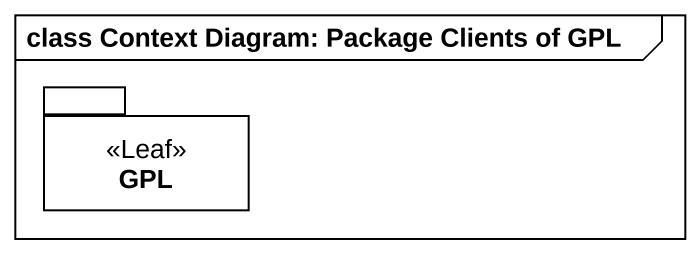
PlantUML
@startuml
mainframe class Context Diagram: Package Clients of GPL
package GPL <<Leaf>> {
}
@enduml
